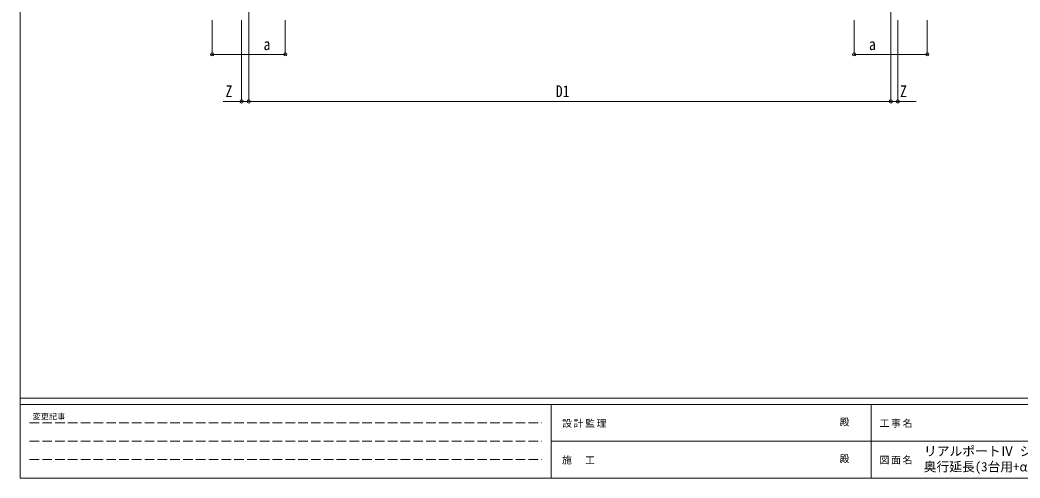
# Model space of a CAD drawing. Units: millimetres at full size; details may follow other scales. Extents: x -9783 to 9892, y -6828 to 6752.
# Drawn here: x -9783 to 1160, y -6828 to -1815 of the extents above; entities that cross this region are included whole.
import ezdxf
from ezdxf.enums import TextEntityAlignment as Align

# ---------------------------------------------------------------- set-up
doc = ezdxf.new("R2010")
doc.units = ezdxf.units.MM
doc.header["$LTSCALE"] = 35
doc.header["$PDMODE"] = 32
doc.header["$PDSIZE"] = 35
doc.linetypes.add('DASHED3', pattern=[4, 3, -1])
for name, color, linetype, lineweight in [('0-8_PARTS2', 2, 'Continuous', 9), ('0-A_寸法', 6, 'Continuous', 9), ('F-0_240', 7, 'Continuous', 9)]:
    doc.layers.add(name, color=color, linetype=linetype, lineweight=lineweight)
doc.styles.add('ＭＳ ゴシック', font='')
doc.styles.get('ＭＳ ゴシック').set_extended_font_data('MS Gothic')

msp = doc.modelspace()

# ---------------------------------------------------------------- linework, layer by layer
at = {"layer": '0-8_PARTS2'}
for p, q in [((-7280.18, -1103.99), (-7280.18, -1954.23)), ((-254.01, -1103.99), (-254.01, -1954.23))]:
    msp.add_line(p, q, dxfattribs=at)
at = {"layer": '0-A_寸法'}
for p, q in [((-7680.09, -2191.09), (-7680.09, -1816.68)), ((-7358.09, -2706.08), (-7358.09, -1816.68)), ((-7280.09, -2706.08), (-7280.09, -1816.68)), ((-6880.09, -2191.09), (-6880.09, -1816.68)), ((-654.09, -2191.09), (-654.09, -1816.68)), ((-254.09, -2706.08), (-254.09, -1816.68)), ((-176.09, -2706.08), (-176.09, -1816.68)), ((145.91, -2191.09), (145.91, -1816.68)), ((-7680.09, -2191.09), (-6880.09, -2191.09)), ((145.91, -2191.09), (-654.09, -2191.09)), ((-7358.09, -2706.08), (-7558.09, -2706.08)), ((-7280.09, -2706.08), (-7358.09, -2706.08)), ((-176.09, -2706.08), (23.91, -2706.08))]:
    msp.add_line(p, q, dxfattribs=at)
msp.add_lwpolyline([(-7280.09, -2706.08), (-254.09, -2706.08), (-176.09, -2706.08)], dxfattribs=at)
for p in [(-7680.09, -2191.09), (-6880.09, -2191.09), (-654.09, -2191.09), (145.91, -2191.09), (-7358.09, -2706.08), (-7280.09, -2706.08), (-254.09, -2706.08), (-176.09, -2706.08)]:
    msp.add_point(p, dxfattribs=at)
at = {"layer": 'F-0_240', "color": 5}
for p, q in [((-9783.03, 6751.9), (-9783.03, -6828.1)), ((-9783.03, -5953.1), (9396.97, -5953.1)), ((-9783.03, -6023.1), (6285.75, -6023.1)), ((-3969.25, -6023.1), (-3969.25, -6828.1)), ((-469.25, -6023.1), (-469.25, -6828.1)), ((-3969.25, -6425.6), (3205.75, -6425.6)), ((-9783.03, -6828.1), (9396.97, -6828.1))]:
    msp.add_line(p, q, dxfattribs=at)
at = {"layer": 'F-0_240', "color": 4, "linetype": 'DASHED3'}
for p, q in [((-9678.03, -6224.35), (-4074.25, -6224.35)), ((-9678.03, -6425.6), (-4074.25, -6425.6)), ((-9678.03, -6626.85), (-4074.25, -6626.85))]:
    msp.add_line(p, q, dxfattribs=at)

# ---------------------------------------------------------------- texts
at = {"layer": '0-A_寸法', "color": 7, "style": 'ＭＳ ゴシック', "width": 0.85}
for s, p in [('a', (-7118.09, -2183.09)), ('a', (-492.09, -2183.09)), ('Z', (-7534.09, -2698.08)), ('D1', (-3919.09, -2698.08)), ('Z', (-152.09, -2698.08))]:
    msp.add_text(s, height=129, dxfattribs=at).set_placement(p, align=Align.BOTTOM_LEFT)
at = {"layer": 'F-0_240', "style": 'ＭＳ ゴシック'}
for s, height, p in [('変更記事', 64.15, (-9646.27, -6206.85)), ('殿', 76.98, (-814.24, -6276.85)), ('リアルポートⅣ ジャンボタイプ 側面パネル', 102.6, (109.35, -6616.22)), ('殿', 76.98, (-814.24, -6679.35)), ('奥行延長(3台用+α) 2100タイプ L50+14', 102.6, (105.77, -6786.55))]:
    msp.add_text(s, height=height, dxfattribs=at).set_placement(p, align=Align.BOTTOM_LEFT)
at = {"layer": 'F-0_240', "char_height": 76.98, "attachment_point": 7, "style": 'ＭＳ ゴシック'}
for s, insert in [('\\T1.17;設計監理', (-3851.04, -6276.85)), ('\\T1.17;工事名', (-376.96, -6276.85)), ('\\T1.17;施\u3000工', (-3851.04, -6679.35)), ('\\T1.17;図面名', (-376.96, -6679.35))]:
    msp.add_mtext(s, dxfattribs=dict(at, insert=insert))

doc.saveas('drawing.dxf')
